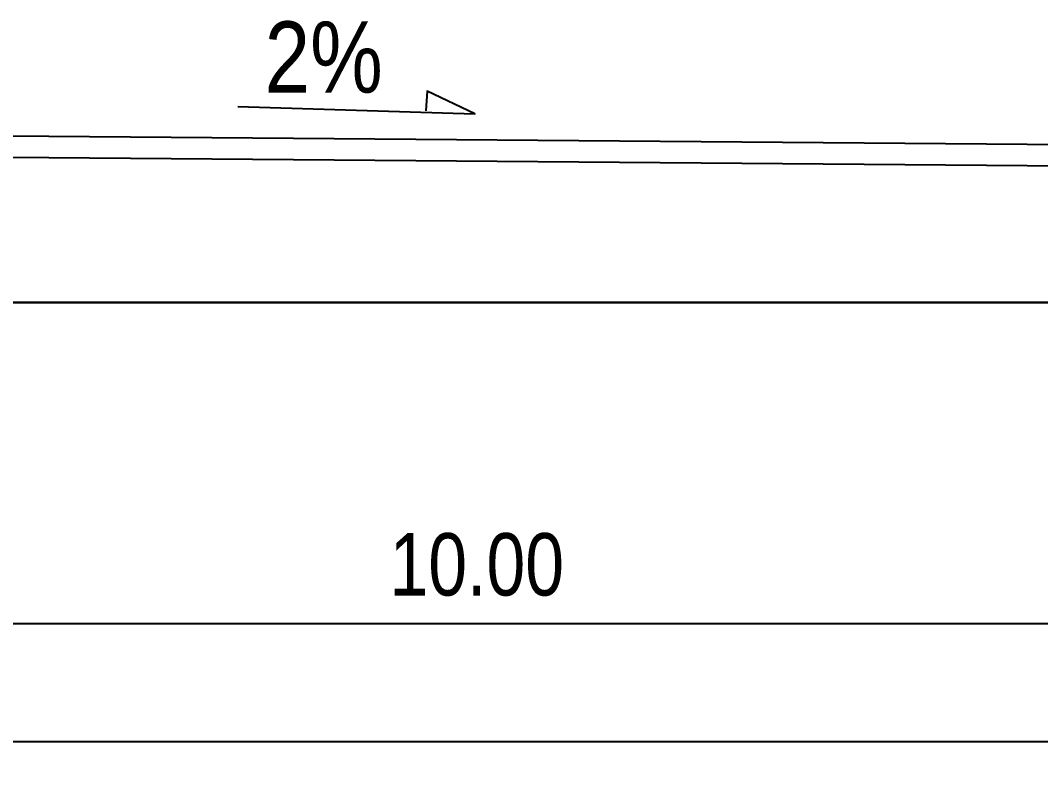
# Model space of a CAD drawing. Header units: millimetres. Extents: x 563079 to 571925, y 2063830 to 2067381.
# Drawn here: x 568661.97 to 568690.57, y 2063856.03 to 2063876.95 of the extents above; entities that cross this region are included whole.
import ezdxf

# ---------------------------------------------------------------- set-up
doc = ezdxf.new("R2010")
doc.units = ezdxf.units.MM
doc.header["$MEASUREMENT"] = 0
for name, color, linetype in [('DienHT', 1, 'Continuous'), ('Kich thuoc', 9, 'Continuous'), ('MATCATDUONG', 8, 'Continuous')]:
    doc.layers.add(name, color=color, linetype=linetype)
doc.styles.add('1', font='', dxfattribs={"height": 50})
doc.styles.add('ktcn', font='', dxfattribs={"width": 0.8})
doc.styles.get('1').set_extended_font_data('.VnArial NarrowH')
doc.styles.get('ktcn').set_extended_font_data('.VnArialH')
doc.dimstyles.new('a', dxfattribs={"dimtxt": 1.75, "dimasz": 0.75, "dimexe": 0.7, "dimexo": 0, "dimgap": 0.75, "dimtad": 1, "dimzin": 0, "dimdsep": 46, "dimtxsty": 'ktcn', "dimblk": 'DOT', "dimcen": 0, "dimazin": 0, "dimtfac": 1, "dimtix": 1, "dimtofl": 0, "dimtmove": 0, "dimatfit": 3, "dimfxl": 1, "dimtolj": 1, "dimtzin": 0, "dimarcsym": 0})

# ---------------------------------------------------------------- blocks, each defined once
blk = doc.blocks.new('_Dot')
at = {"color": 0, "linetype": 'ByBlock', "lineweight": -2}
blk.add_line((-0.5, 0), (-1, 0), dxfattribs=at)
at = {"color": 0, "linetype": 'ByBlock', "const_width": 0.5}
blk.add_lwpolyline([(-0.25, 0, 1), (0.25, 0, 1)], format="xyb", close=True, dxfattribs=at)
blk = doc.blocks.new('*D18')
at = {"layer": 'Defpoints', "color": 0, "linetype": 'Continuous', "transparency": 16777216}
for p in [(568574.761, 2063865.008), (568718.761, 2063865.008), (568718.761, 2063856.733)]:
    blk.add_point(p, dxfattribs=at)
at = {"layer": 'MATCATDUONG', "color": 0, "linetype": 'Continuous', "lineweight": -2, "transparency": 16777216}
for p, q in [((568574.761, 2063865.008), (568574.761, 2063856.033)), ((568718.761, 2063865.008), (568718.761, 2063856.033)), ((568575.511, 2063856.733), (568718.011, 2063856.733))]:
    blk.add_line(p, q, dxfattribs=at)
at = {"layer": 'MATCATDUONG', "color": 0, "linetype": 'Continuous', "lineweight": -2, "transparency": 16777216, "xscale": 0.75, "yscale": 0.75, "zscale": 0.75, "rotation": 180}
blk.add_blockref('_Dot', (568574.761, 2063856.733), dxfattribs=at)
at = {"layer": 'MATCATDUONG', "color": 0, "linetype": 'Continuous', "lineweight": -2, "transparency": 16777216, "xscale": 0.75, "yscale": 0.75, "zscale": 0.75}
blk.add_blockref('_Dot', (568718.761, 2063856.733), dxfattribs=at)
at = {"layer": 'MATCATDUONG', "color": 0, "linetype": 'Continuous', "transparency": 16777216, "insert": (568646.761, 2063858.377), "char_height": 1.75, "attachment_point": 5, "style": 'ktcn'}
blk.add_mtext('\\A1;36.00', dxfattribs=at)
blk = doc.blocks.new('*D17')
at = {"layer": 'Defpoints', "color": 0, "linetype": 'Continuous', "transparency": 16777216}
for p in [(568694.761, 2063866.099), (568654.761, 2063865.465), (568694.761, 2063860.049)]:
    blk.add_point(p, dxfattribs=at)
at = {"layer": 'MATCATDUONG', "color": 0, "linetype": 'Continuous', "lineweight": -2, "transparency": 16777216}
for p, q in [((568694.761, 2063866.099), (568694.761, 2063859.349)), ((568654.761, 2063865.465), (568654.761, 2063859.349)), ((568655.511, 2063860.049), (568694.011, 2063860.049))]:
    blk.add_line(p, q, dxfattribs=at)
at = {"layer": 'MATCATDUONG', "color": 0, "linetype": 'Continuous', "lineweight": -2, "transparency": 16777216, "xscale": 0.75, "yscale": 0.75, "zscale": 0.75, "rotation": 180}
blk.add_blockref('_Dot', (568654.761, 2063860.049), dxfattribs=at)
at = {"layer": 'MATCATDUONG', "color": 0, "linetype": 'Continuous', "lineweight": -2, "transparency": 16777216, "xscale": 0.75, "yscale": 0.75, "zscale": 0.75}
blk.add_blockref('_Dot', (568694.761, 2063860.049), dxfattribs=at)
at = {"layer": 'MATCATDUONG', "color": 0, "linetype": 'Continuous', "transparency": 16777216, "insert": (568674.761, 2063861.692), "char_height": 1.75, "attachment_point": 5, "style": 'ktcn'}
blk.add_mtext('\\A1;10.00', dxfattribs=at)

msp = doc.modelspace()

# ---------------------------------------------------------------- linework, layer by layer
at = {"layer": 'Kich thuoc'}
for points in [[(568654.76061, 2063873.77448), (568694.76061, 2063873.44898)], [(568654.76061, 2063873.17416), (568694.76061, 2063872.84867)]]:
    msp.add_lwpolyline(points, dxfattribs=at)
at = {"layer": 'MATCATDUONG', "linetype": 'Continuous', "elevation": 0}
msp.add_lwpolyline([(568668.05923, 2063874.53839), (568674.70676, 2063874.33263), (568673.36757, 2063874.97199), (568673.33219, 2063874.42088)], dxfattribs=at)
at = {"layer": 'MATCATDUONG', "linetype": 'Continuous'}
for points in [[(568694.76061, 2063874.04898), (568727.76061, 2063874.04898), (568727.76061, 2063869.04898), (568565.76061, 2063869.04898), (568565.76061, 2063874.04898), (568598.76061, 2063874.04898)], [(568574.76061, 2063869.04898), (568718.76061, 2063869.04898)]]:
    msp.add_lwpolyline(points, dxfattribs=at)

# ---------------------------------------------------------------- texts
at = {"layer": 'DienHT', "linetype": 'Continuous', "ltscale": 15, "style": '1'}
msp.add_text('2%%%', height=2, rotation=0, dxfattribs=at).set_placement((568668.81545, 2063874.92504, 0))

# ---------------------------------------------------------------- dimensions: what is measured, and where the dimension line sits
at = {"layer": 'MATCATDUONG', "linetype": 'Continuous'}
for base, p1, p2, picture, middle in [((568694.76061, 2063860.04884, 0), (568654.76061, 2063865.46465, 0), (568694.76061, 2063866.09875, 0), '*D17', (568674.76061, 2063861.69235, 0)), ((568718.76061, 2063856.73287), (568574.76061, 2063865.00756), (568718.76061, 2063865.00756), '*D18', (568646.76061, 2063858.37697))]:
    dim = msp.add_linear_dim(base=base, p1=p1, p2=p2, dimstyle='a', override={"dimlfac": 0.25}, dxfattribs=at)
    dim.commit()
    dim.dimension.update_dxf_attribs({"geometry": picture, "text_midpoint": middle})

doc.saveas('drawing.dxf')
